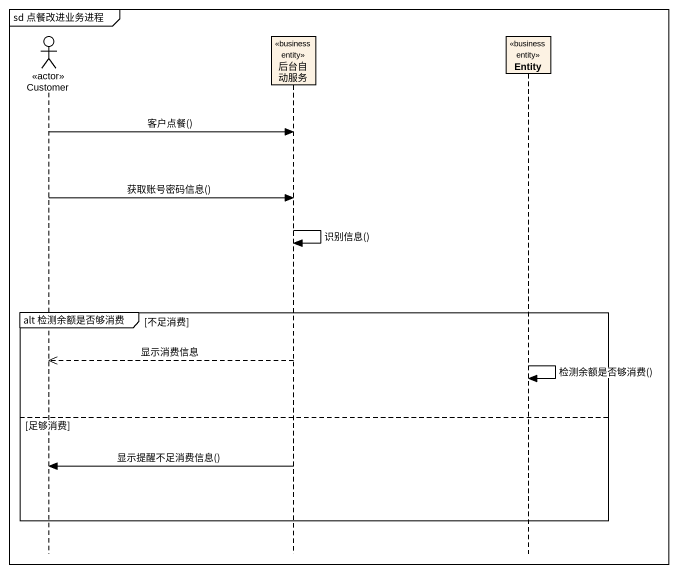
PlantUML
@startuml
mainframe sd 点餐改进业务进程
hide footbox
actor Customer <<actor>>
participant 后台自动服务 <<business entity>>
participant "Entity" as Entity_ <<business entity>>

Customer -> 后台自动服务 : 客户点餐()
Customer -> 后台自动服务 : 获取账号密码信息()
后台自动服务 -> 后台自动服务 : 识别信息()
group alt 检测余额是否够消费 [不足消费]
  后台自动服务 -->> Customer : 显示消费信息
  Entity_ -> Entity_ : 检测余额是否够消费()
else 足够消费
  后台自动服务 -> Customer : 显示提醒不足消费信息()
end
@enduml
